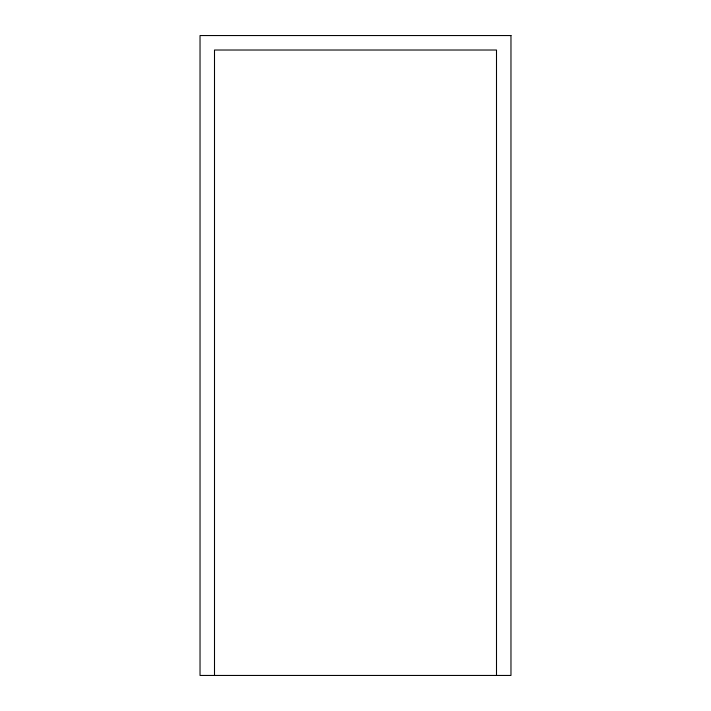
<?xml version="1.0" encoding="UTF-8"?>
<svg xmlns="http://www.w3.org/2000/svg" width="711" height="711" viewBox="0 0 711 711"><rect width="100%" height="100%" fill="white"/><g stroke="black" fill="none" stroke-linecap="round" stroke-linejoin="round"><path stroke-width="1.07" d="M496.5 675.45L496.5 50.019L214.5 50.019L214.5 675.45M510.969 35.55L200.031 35.55L200.031 675.45L510.969 675.45L510.969 35.55"/></g></svg>
